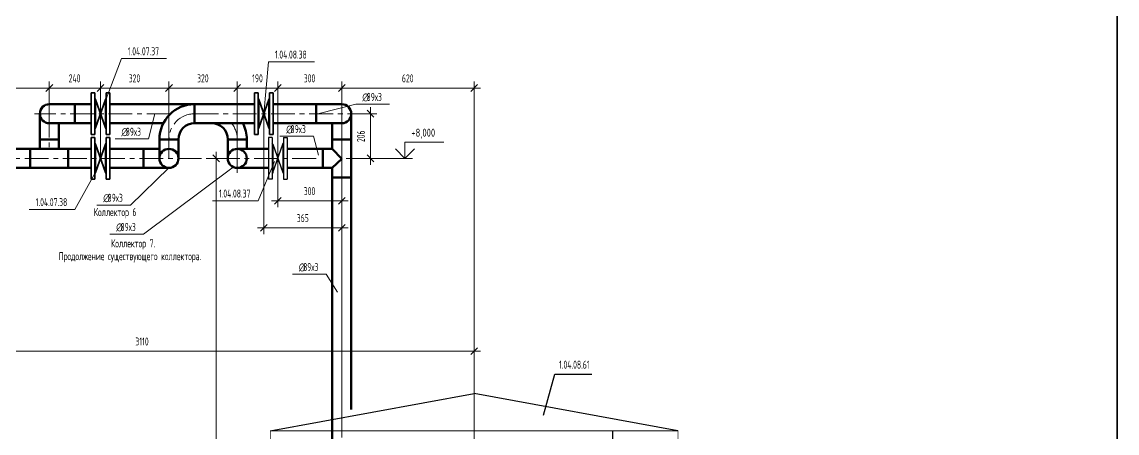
# Model space of a CAD drawing. Header units: millimetres. Extents: x -2281 to 17340, y -2563 to 4166.
# Drawn here: x 1928.9 to 2271, y 593.2 to 721.5 of the extents above; entities that cross this region are included whole.
import ezdxf

# ---------------------------------------------------------------- set-up
doc = ezdxf.new("R2010")
doc.units = ezdxf.units.MM
for name, pattern in [('K5LT32775', [0]), ('K5LT32777', [0]), ('K5LT32788', [0]), ('K5LT32789', [0]), ('K5LT32821', [0]), ('K5LT32825', [90, 60, -30]), ('K5LT32830', [0]), ('K5LT32832', [0]), ('K5LT_AXLED', [11.939881, 7.439881, -1.5, 1.5, -1.5]), ('K5LT_BASIC', [0]), ('K5LT_THIN', [0])]:
    doc.linetypes.add(name, pattern=pattern)
doc.layers.add('Системный слой', color=7, linetype='Continuous')
doc.styles.add('KDIMTEXTSTYLE', font='GOST_AU.SHX', dxfattribs={"width": 0.96, "oblique": 15, "height": 5})
doc.styles.add('KTEXTSTYLE', font='GOST_AU.SHX', dxfattribs={"width": 0.96, "height": 5})
doc.dimstyles.new('KDIMSTYLE (0.07)', dxfattribs={"dimtxt": 5, "dimasz": 1, "dimexe": 2, "dimexo": 0, "dimgap": 1, "dimtad": 1, "dimlfac": 15, "dimtxsty": 'KDIMTEXTSTYLE', "dimsah": 1, "dimcen": 0, "dimdle": 1, "dimadec": 0, "dimazin": 0, "dimtfac": 0.667, "dimtmove": 0, "dimatfit": 3, "dimfxl": 1, "dimtvp": 1, "dimtolj": 1, "dimtzin": 0, "dimarcsym": 0})

# ---------------------------------------------------------------- blocks, each defined once
blk = doc.blocks.new('U484')
at = {"layer": 'Системный слой', "color": 150, "linetype": 'K5LT32830', "lineweight": 30, "true_color": 0x007fff}
for p, q in [((2007.1, 685.47), (2005.97, 685.47)), ((2005.97, 685.47), (2005.97, 672.47)), ((2005.97, 685.02), (2005.97, 683.53)), ((2007.1, 685.47), (2007.1, 672.47)), ((2010.66, 685.47), (2010.66, 672.47)), ((2010.66, 685.47), (2011.79, 685.47)), ((2011.79, 685.47), (2011.79, 672.47)), ((2011.79, 685.02), (2011.79, 683.53)), ((2007.3, 683.4), (2007.1, 683.7)), ((2007.3, 683.4), (2010.46, 674.53)), ((2007.3, 674.53), (2010.46, 683.4)), ((2007.3, 683.4), (2007.3, 674.53)), ((2010.46, 683.4), (2010.66, 683.7)), ((2010.46, 683.4), (2010.46, 674.53)), ((2007.3, 674.53), (2007.1, 674.23)), ((2010.46, 674.53), (2010.66, 674.23)), ((2007.1, 672.47), (2005.97, 672.47)), ((2010.66, 672.47), (2011.79, 672.47))]:
    blk.add_line(p, q, dxfattribs=at)
blk = doc.blocks.new('U487')
at = {"layer": 'Системный слой', "color": 5, "linetype": 'K5LT32832', "lineweight": 35, "true_color": 0x0000ff}
for p, q in [((1951.73, 685.47), (1950.6, 685.47)), ((1950.6, 685.47), (1950.6, 672.47)), ((1950.6, 685.02), (1950.6, 683.53)), ((1951.73, 685.47), (1951.73, 672.47)), ((1955.29, 685.47), (1955.29, 672.47)), ((1955.29, 685.47), (1956.42, 685.47)), ((1956.42, 685.47), (1956.42, 672.47)), ((1956.42, 685.02), (1956.42, 683.53)), ((1951.93, 683.4), (1951.73, 683.7)), ((1955.09, 683.4), (1951.93, 674.53)), ((1955.09, 674.53), (1951.93, 683.4)), ((1951.93, 683.4), (1951.93, 674.53)), ((1955.09, 683.4), (1955.29, 683.7)), ((1955.09, 683.4), (1955.09, 674.53)), ((1951.93, 674.53), (1951.73, 674.23)), ((1955.09, 674.53), (1955.29, 674.23)), ((1951.73, 672.47), (1950.6, 672.47)), ((1955.29, 672.47), (1956.42, 672.47))]:
    blk.add_line(p, q, dxfattribs=at)
blk = doc.blocks.new('U497')
at = {"layer": 'Системный слой', "color": 5, "linetype": 'K5LT32775', "lineweight": 50, "true_color": 0x0000ff}
for p, q in [((1982.88, 689.93), (1982.88, 695.87)), ((1977.84, 684.9), (1971.91, 684.9))]:
    blk.add_line(p, q, dxfattribs=at)
for radius in [10.97, 5.03]:
    blk.add_arc((1982.88, 684.9), radius, 90, 180, dxfattribs=at)
at = {"layer": 'Системный слой', "color": 30, "linetype": 'K5LT_AXLED', "lineweight": 13, "true_color": 0xff8000}
blk.add_arc((1982.88, 684.9), 8, 90, 180, dxfattribs=at)
blk = doc.blocks.new('U498')
at = {"layer": 'Системный слой', "color": 5, "linetype": 'K5LT32832', "lineweight": 35, "true_color": 0x0000ff}
for p, q in [((2002.73, 699.4), (2001.6, 699.4)), ((2001.6, 699.4), (2001.6, 686.4)), ((2001.6, 698.95), (2001.6, 697.47)), ((2002.73, 699.4), (2002.73, 686.4)), ((2006.29, 699.4), (2006.29, 686.4)), ((2006.29, 699.4), (2007.42, 699.4)), ((2007.42, 699.4), (2007.42, 686.4)), ((2007.42, 698.95), (2007.42, 697.47)), ((2002.93, 697.33), (2002.73, 697.63)), ((2002.93, 697.33), (2006.09, 688.47)), ((2002.93, 688.47), (2006.09, 697.33)), ((2002.93, 697.33), (2002.93, 688.47)), ((2006.09, 697.33), (2006.29, 697.63)), ((2006.09, 697.33), (2006.09, 688.47)), ((2002.93, 688.47), (2002.73, 688.17)), ((2006.09, 688.47), (2006.29, 688.17)), ((2002.73, 686.4), (2001.6, 686.4)), ((2006.29, 686.4), (2007.42, 686.4))]:
    blk.add_line(p, q, dxfattribs=at)
blk = doc.blocks.new('U499')
at = {"layer": 'Системный слой', "color": 151, "linetype": 'K5LT32788', "lineweight": 50, "true_color": 0x7fbfff}
for p, q in [((1988.21, 689.93), (1988.21, 689.93)), ((1993.24, 684.9), (1999.18, 684.9))]:
    blk.add_line(p, q, dxfattribs=at)
for radius, start, end in [(5.03, 0, 90), (10.97, 0.0009, 27.3304)]:
    blk.add_arc((1988.21, 684.9), radius, start, end, dxfattribs=at)
at = {"layer": 'Системный слой', "color": 30, "linetype": 'K5LT_AXLED', "lineweight": 13, "true_color": 0xff8000}
blk.add_arc((1988.21, 684.9), 8, 0, 39.0006, dxfattribs=at)
at = {"layer": 'Системный слой', "color": 5, "linetype": 'K5LT32775', "lineweight": 50, "true_color": 0x0000ff}
blk.add_arc((1988.21, 684.9), 10.97, 0, 0.0009, dxfattribs=at)
blk = doc.blocks.new('U500')
at = {"layer": 'Системный слой', "color": 151, "linetype": 'K5LT32789', "lineweight": 35, "true_color": 0x7fbfff}
for p, q in [((1951.73, 699.4), (1950.6, 699.4)), ((1950.6, 699.4), (1950.6, 686.4)), ((1950.6, 698.95), (1950.6, 697.47)), ((1951.73, 699.4), (1951.73, 686.4)), ((1955.29, 699.4), (1955.29, 686.4)), ((1955.29, 699.4), (1956.42, 699.4)), ((1956.42, 699.4), (1956.42, 686.4)), ((1956.42, 698.95), (1956.42, 697.47)), ((1951.93, 697.33), (1951.73, 697.63)), ((1955.09, 697.33), (1951.93, 688.47)), ((1955.09, 688.47), (1951.93, 697.33)), ((1951.93, 697.33), (1951.93, 688.47)), ((1955.09, 697.33), (1955.29, 697.63)), ((1955.09, 697.33), (1955.09, 688.47)), ((1951.93, 688.47), (1951.73, 688.17)), ((1955.09, 688.47), (1955.29, 688.17)), ((1951.73, 686.4), (1950.6, 686.4)), ((1955.29, 686.4), (1956.42, 686.4))]:
    blk.add_line(p, q, dxfattribs=at)
blk = doc.blocks.new('D81')
at = {"layer": 'Системный слой', "color": 7, "linetype": 'K5LT_THIN', "lineweight": 13}
for p, q in [((1989.64, 678.97), (1989.64, 680.97)), ((1996.21, 678.97), (1987.64, 678.97)), ((1990.7, 677.91), (1988.58, 680.03)), ((1989.64, 145.63), (1989.64, 678.97)), ((1987.84, 412.3), (1987.84, 431.25)), ((1989.64, 412.3), (1987.84, 412.3)), ((1991.84, 145.63), (1987.64, 145.63)), ((1988.58, 146.69), (1990.7, 144.57)), ((1989.64, 145.63), (1989.64, 143.63))]:
    blk.add_line(p, q, dxfattribs=at)
at = {"layer": 'Системный слой', "color": 7, "insert": (1983.59, 414.3), "char_height": 2.5, "attachment_point": 1, "rotation": 90, "style": 'KTEXTSTYLE'}
blk.add_mtext('\\H3.5;\\W0.965;\\Q15;\\Q0;\\H2.50;по уклону', dxfattribs=at)
blk.add_wipeout([(1981.84, 414.3), (1978.34, 414.3), (1978.34, 428.65), (1981.84, 428.65)]).dxf.layer = 'Системный слой'
blk = doc.blocks.new('KDIMARROW_03')
at = {"layer": 'Системный слой', "color": 0, "linetype": 'K5LT_THIN', "lineweight": 13}
for p, q in [((-1.06, -1.06), (1.06, 1.06)), ((0, 0), (-1, 0)), ((0, 0), (2, 0))]:
    blk.add_line(p, q, dxfattribs=at)
blk = doc.blocks.new('D82')
at = {"layer": 'Системный слой', "color": 7, "linetype": 'K5LT_THIN', "lineweight": 13}
for p, q in [((1954.57, 701.98), (1952.45, 699.86)), ((1953.51, 678.97), (1953.51, 702.92)), ((1973.82, 699.86), (1975.94, 701.98)), ((1974.88, 678.97), (1974.88, 702.92)), ((1953.51, 700.92), (1951.51, 700.92)), ((1953.51, 700.92), (1974.88, 700.92)), ((1974.88, 700.92), (1976.88, 700.92))]:
    blk.add_line(p, q, dxfattribs=at)
at = {"layer": 'Системный слой', "color": 7, "insert": (1962.31, 705.19), "char_height": 2.5, "attachment_point": 1, "style": 'KTEXTSTYLE'}
blk.add_mtext('\\H3.5;\\W0.965;\\Q15;\\Q0;\\W0.715;\\H2.50;320', dxfattribs=at)
blk.add_wipeout([(1962.31, 706.92), (1962.31, 710.49), (1965.93, 710.49), (1965.93, 706.92)]).dxf.layer = 'Системный слой'
blk = doc.blocks.new('D83')
at = {"layer": 'Системный слой', "color": 7, "linetype": 'K5LT_THIN', "lineweight": 13}
for p, q in [((1997.27, 701.98), (1995.15, 699.86)), ((1996.21, 678.97), (1996.21, 702.92)), ((2007.82, 699.86), (2009.94, 701.98)), ((2008.88, 678.97), (2008.88, 702.92)), ((1996.21, 700.92), (1994.21, 700.92)), ((2008.88, 700.92), (1996.21, 700.92)), ((2008.88, 700.92), (2010.88, 700.92))]:
    blk.add_line(p, q, dxfattribs=at)
at = {"layer": 'Системный слой', "color": 7, "insert": (2000.86, 705.19), "char_height": 2.5, "attachment_point": 1, "style": 'KTEXTSTYLE'}
blk.add_mtext('\\H3.5;\\W0.965;\\Q15;\\Q0;\\W0.715;\\H2.50;190', dxfattribs=at)
blk.add_wipeout([(2000.86, 706.92), (2000.86, 710.49), (2004.1, 710.49), (2004.1, 706.92)]).dxf.layer = 'Системный слой'
blk = doc.blocks.new('D84')
at = {"layer": 'Системный слой', "color": 7, "linetype": 'K5LT_THIN', "lineweight": 13}
for p, q in [((1905.24, 701.98), (1903.12, 699.86)), ((1904.18, 686.17), (1904.18, 702.92)), ((1936.45, 699.86), (1938.57, 701.98)), ((1937.51, 692.9), (1937.51, 702.92)), ((1904.18, 700.92), (1902.18, 700.92)), ((1904.18, 700.92), (1937.51, 700.92)), ((1937.51, 700.92), (1939.51, 700.92))]:
    blk.add_line(p, q, dxfattribs=at)
at = {"layer": 'Системный слой', "color": 7, "insert": (1918.96, 705.19), "char_height": 2.5, "attachment_point": 1, "style": 'KTEXTSTYLE'}
blk.add_mtext('\\H3.5;\\W0.965;\\Q15;\\Q0;\\W0.715;\\H2.50;500', dxfattribs=at)
blk.add_wipeout([(1918.96, 706.92), (1918.96, 710.49), (1922.58, 710.49), (1922.58, 706.92)]).dxf.layer = 'Системный слой'
blk = doc.blocks.new('D87')
at = {"layer": 'Системный слой', "color": 7, "linetype": 'K5LT_THIN', "lineweight": 13}
for p, q in [((2029.9, 701.98), (2027.78, 699.86)), ((2028.84, 593.93), (2028.84, 702.92)), ((2069.12, 699.86), (2071.24, 701.98)), ((2070.18, 593.93), (2070.18, 702.92)), ((2028.84, 700.92), (2026.84, 700.92)), ((2070.18, 700.92), (2028.84, 700.92)), ((2070.18, 700.92), (2072.18, 700.92))]:
    blk.add_line(p, q, dxfattribs=at)
at = {"layer": 'Системный слой', "color": 7, "insert": (2047.63, 705.19), "char_height": 2.5, "attachment_point": 1, "style": 'KTEXTSTYLE'}
blk.add_mtext('\\H3.5;\\W0.965;\\Q15;\\Q0;\\W0.715;\\H2.50;620', dxfattribs=at)
blk.add_wipeout([(2047.63, 706.92), (2047.63, 710.49), (2051.25, 710.49), (2051.25, 706.92)]).dxf.layer = 'Системный слой'
blk = doc.blocks.new('D88')
at = {"layer": 'Системный слой', "color": 7, "linetype": 'K5LT_THIN', "lineweight": 13}
for p, q in [((2009.94, 701.98), (2007.82, 699.86)), ((2008.88, 678.97), (2008.88, 702.92)), ((2027.78, 699.86), (2029.9, 701.98)), ((2028.84, 670.97), (2028.84, 702.92)), ((2008.88, 700.92), (2006.88, 700.92)), ((2028.84, 700.92), (2008.88, 700.92)), ((2028.84, 700.92), (2030.84, 700.92))]:
    blk.add_line(p, q, dxfattribs=at)
at = {"layer": 'Системный слой', "color": 7, "insert": (2016.98, 705.19), "char_height": 2.5, "attachment_point": 1, "style": 'KTEXTSTYLE'}
blk.add_mtext('\\H3.5;\\W0.965;\\Q15;\\Q0;\\W0.715;\\H2.50;300', dxfattribs=at)
blk.add_wipeout([(2016.98, 706.92), (2016.98, 710.49), (2020.6, 710.49), (2020.6, 706.92)]).dxf.layer = 'Системный слой'
blk = doc.blocks.new('D92')
at = {"layer": 'Системный слой', "color": 7, "linetype": 'K5LT_THIN', "lineweight": 13}
for p, q in [((1938.57, 701.98), (1936.45, 699.86)), ((1937.51, 692.9), (1937.51, 702.92)), ((1952.45, 699.86), (1954.57, 701.98)), ((1953.51, 692.9), (1953.51, 702.92)), ((1937.51, 700.92), (1935.51, 700.92)), ((1953.51, 700.92), (1955.51, 700.92))]:
    blk.add_line(p, q, dxfattribs=at)
blk.add_wipeout([(1943.56, 702.17), (1943.56, 705.74), (1947.31, 705.74), (1947.31, 702.17)]).dxf.layer = 'Системный слой'
blk.add_line((1937.51, 700.92), (1953.51, 700.92), dxfattribs=at)
at = {"layer": 'Системный слой', "color": 7, "insert": (1943.56, 705.19), "char_height": 2.5, "attachment_point": 1, "style": 'KTEXTSTYLE'}
blk.add_mtext('\\H3.5;\\W0.965;\\Q15;\\Q0;\\W0.715;\\H2.50;240', dxfattribs=at)
blk = doc.blocks.new('D93')
at = {"layer": 'Системный слой', "color": 7, "linetype": 'K5LT_THIN', "lineweight": 13}
for p, q in [((1975.94, 701.98), (1973.82, 699.86)), ((1974.88, 678.97), (1974.88, 702.92)), ((1995.15, 699.86), (1997.27, 701.98)), ((1996.21, 678.97), (1996.21, 702.92)), ((1974.88, 700.92), (1972.88, 700.92)), ((1996.21, 700.92), (1998.21, 700.92))]:
    blk.add_line(p, q, dxfattribs=at)
blk.add_wipeout([(1983.66, 702.17), (1983.66, 705.74), (1987.28, 705.74), (1987.28, 702.17)]).dxf.layer = 'Системный слой'
blk.add_line((1974.88, 700.92), (1996.21, 700.92), dxfattribs=at)
at = {"layer": 'Системный слой', "color": 7, "insert": (1983.66, 705.19), "char_height": 2.5, "attachment_point": 1, "style": 'KTEXTSTYLE'}
blk.add_mtext('\\H3.5;\\W0.965;\\Q15;\\Q0;\\W0.715;\\H2.50;320', dxfattribs=at)
blk = doc.blocks.new('D94')
at = {"layer": 'Системный слой', "color": 7, "linetype": 'K5LT_THIN', "lineweight": 13}
for p, q in [((2004.51, 692.9), (2004.51, 655.3)), ((2028.84, 692.9), (2028.84, 655.3)), ((2004.51, 657.3), (2002.51, 657.3)), ((2005.57, 658.36), (2003.45, 656.24)), ((2027.78, 656.24), (2029.9, 658.36)), ((2028.84, 657.3), (2030.84, 657.3))]:
    blk.add_line(p, q, dxfattribs=at)
blk.add_wipeout([(2014.79, 658.55), (2014.79, 662.12), (2018.41, 662.12), (2018.41, 658.55)]).dxf.layer = 'Системный слой'
blk.add_line((2028.84, 657.3), (2004.51, 657.3), dxfattribs=at)
at = {"layer": 'Системный слой', "color": 7, "insert": (2014.79, 661.57), "char_height": 2.5, "attachment_point": 1, "style": 'KTEXTSTYLE'}
blk.add_mtext('\\H3.5;\\W0.965;\\Q15;\\Q0;\\W0.715;\\H2.50;365', dxfattribs=at)
blk = doc.blocks.new('U576')
at = {"layer": 'Системный слой', "color": 7, "linetype": 'K5LT_THIN', "lineweight": 13}
for p, q in [((2045.58, 681.97), (2048.58, 678.97)), ((2048.58, 678.97), (2048.58, 683.97)), ((2048.58, 683.97), (2060.71, 683.97)), ((2048.58, 678.97), (2051.58, 681.97))]:
    blk.add_line(p, q, dxfattribs=at)
at = {"layer": 'Системный слой', "color": 7, "insert": (2050.58, 688.23), "char_height": 2.5, "attachment_point": 1, "style": 'KTEXTSTYLE'}
blk.add_mtext('\\H3.5;\\W0.965;\\Q15;\\Q0;\\H2.50;+8,000', dxfattribs=at)
blk = doc.blocks.new('D95')
at = {"layer": 'Системный слой', "color": 7, "linetype": 'K5LT_THIN', "lineweight": 13}
for p, q in [((2037.83, 692.9), (2037.83, 694.9)), ((2031.81, 692.9), (2039.83, 692.9)), ((2038.89, 691.84), (2036.77, 693.96)), ((2031.81, 678.97), (2039.83, 678.97)), ((2036.77, 680.03), (2038.89, 677.91)), ((2037.83, 678.97), (2037.83, 676.97))]:
    blk.add_line(p, q, dxfattribs=at)
blk.add_wipeout([(2036.58, 684.05), (2033.01, 684.05), (2033.01, 687.67), (2036.58, 687.67)]).dxf.layer = 'Системный слой'
blk.add_line((2037.83, 678.97), (2037.83, 692.9), dxfattribs=at)
at = {"layer": 'Системный слой', "color": 7, "insert": (2033.56, 684.05), "char_height": 2.5, "attachment_point": 1, "rotation": 90, "style": 'KTEXTSTYLE'}
blk.add_mtext('\\H3.5;\\W0.965;\\Q15;\\Q0;\\W0.715;\\H2.50;206', dxfattribs=at)
blk = doc.blocks.new('U583')
at = {"layer": 'Системный слой', "color": 7, "linetype": 'K5LT_THIN', "lineweight": 13}
for q in [(1970.5, 692.9), (1958.03, 685.02)]:
    blk.add_line((1968.51, 685.02), q, dxfattribs=at)
at = {"layer": 'Системный слой', "color": 7, "char_height": 2.5, "attachment_point": 1, "style": 'KTEXTSTYLE'}
for s, insert in [('\\H3.5;\\W0.965;\\Q15;\\Q0;\\W0.715;\\H2.50;∅', (1960.03, 688.52)), ('\\H3.5;\\W0.965;\\Q15;\\Q0;\\W0.715;\\H2.50;89х3', (1961.35, 688.52))]:
    blk.add_mtext(s, dxfattribs=dict(at, insert=insert))
blk = doc.blocks.new('U584')
at = {"layer": 'Системный слой', "color": 7, "linetype": 'K5LT_THIN', "lineweight": 13}
for q in [(2021.34, 692.87), (2043.75, 695.87)]:
    blk.add_line((2033.27, 695.87), q, dxfattribs=at)
at = {"layer": 'Системный слой', "color": 7, "char_height": 2.5, "attachment_point": 1, "style": 'KTEXTSTYLE'}
for s, insert in [('\\H3.5;\\W0.965;\\Q15;\\Q0;\\W0.715;\\H2.50;∅', (2035.27, 699.37)), ('\\H3.5;\\W0.965;\\Q15;\\Q0;\\W0.715;\\H2.50;89х3', (2036.59, 699.37))]:
    blk.add_mtext(s, dxfattribs=dict(at, insert=insert))
blk = doc.blocks.new('U585')
at = {"layer": 'Системный слой', "color": 7, "linetype": 'K5LT_THIN', "lineweight": 13}
for q in [(2013.45, 642.81), (2027.54, 637.23)]:
    blk.add_line((2023.93, 642.81), q, dxfattribs=at)
at = {"layer": 'Системный слой', "color": 7, "char_height": 2.5, "attachment_point": 1, "style": 'KTEXTSTYLE'}
for s, insert in [('\\H3.5;\\W0.965;\\Q15;\\Q0;\\W0.715;\\H2.50;∅', (2015.45, 646.31)), ('\\H3.5;\\W0.965;\\Q15;\\Q0;\\W0.715;\\H2.50;89х3', (2016.77, 646.31))]:
    blk.add_mtext(s, dxfattribs=dict(at, insert=insert))
blk = doc.blocks.new('U586')
at = {"layer": 'Системный слой', "color": 7, "linetype": 'K5LT_THIN', "lineweight": 13}
for q in [(2009.51, 685.84), (2021.61, 679.97)]:
    blk.add_line((2019.99, 685.84), q, dxfattribs=at)
at = {"layer": 'Системный слой', "color": 7, "char_height": 2.5, "attachment_point": 1, "style": 'KTEXTSTYLE'}
for s, insert in [('\\H3.5;\\W0.965;\\Q15;\\Q0;\\W0.715;\\H2.50;∅', (2011.51, 689.34)), ('\\H3.5;\\W0.965;\\Q15;\\Q0;\\W0.715;\\H2.50;89х3', (2012.83, 689.34))]:
    blk.add_mtext(s, dxfattribs=dict(at, insert=insert))
blk = doc.blocks.new('U588')
at = {"layer": 'Системный слой', "color": 7, "linetype": 'K5LT_THIN', "lineweight": 13}
for q in [(1994.91, 676.24), (1956.4, 655.3)]:
    blk.add_line((1966.88, 655.3), q, dxfattribs=at)
at = {"layer": 'Системный слой', "color": 7, "char_height": 2.5, "attachment_point": 1, "style": 'KTEXTSTYLE'}
for s, insert in [('\\H3.5;\\W0.965;\\Q15;\\Q0;\\W0.715;\\H2.50;∅', (1958.4, 658.8)), ('\\H3.5;\\W0.965;\\Q15;\\Q0;\\W0.715;\\H2.50;89х3', (1959.72, 658.8))]:
    blk.add_mtext(s, dxfattribs=dict(at, insert=insert))
blk = doc.blocks.new('T10')
at = {"layer": 'Системный слой', "color": 7, "char_height": 2.5, "attachment_point": 1, "style": 'KTEXTSTYLE'}
for s, insert in [('\\H3.5;\\W0.965;\\Q15;\\Q0;\\W0.715;\\H2.50;Коллектор 7.', (1956.77, 653.69)), ('\\H3.5;\\W0.965;\\Q15;\\Q0;\\W0.715;\\H2.50;Продолжение существующего коллектора.', (1940.43, 649.69))]:
    blk.add_mtext(s, dxfattribs=dict(at, insert=insert))
blk = doc.blocks.new('U605')
at = {"layer": 'Системный слой', "color": 7, "linetype": 'K5LT_THIN', "lineweight": 13}
for q in [(1974.88, 676), (1952.36, 664.41)]:
    blk.add_line((1962.84, 664.41), q, dxfattribs=at)
at = {"layer": 'Системный слой', "color": 7, "char_height": 2.5, "attachment_point": 1, "style": 'KTEXTSTYLE'}
for s, insert in [('\\H3.5;\\W0.965;\\Q15;\\Q0;\\W0.715;\\H2.50;∅', (1954.36, 667.91)), ('\\H3.5;\\W0.965;\\Q15;\\Q0;\\W0.715;\\H2.50;89х3', (1955.68, 667.91))]:
    blk.add_mtext(s, dxfattribs=dict(at, insert=insert))
blk = doc.blocks.new('U733')
at = {"layer": 'Системный слой', "color": 7, "linetype": 'K5LT_THIN', "lineweight": 13}
for q in [(2004.51, 692.9), (2020.35, 709.1)]:
    blk.add_line((2005.97, 709.1), q, dxfattribs=at)
at = {"layer": 'Системный слой', "color": 7, "insert": (2007.97, 712.6), "char_height": 2.5, "attachment_point": 1, "style": 'KTEXTSTYLE'}
blk.add_mtext('\\H3.5;\\W0.965;\\Q15;\\Q0;\\W0.715;\\H2.50;{\\c255;1.04.08.38}', dxfattribs=at)
blk = doc.blocks.new('U734')
at = {"layer": 'Системный слой', "color": 7, "linetype": 'K5LT_THIN', "lineweight": 13}
for q in [(1951.73, 674.23), (1931.26, 663.05)]:
    blk.add_line((1945.51, 663.05), q, dxfattribs=at)
at = {"layer": 'Системный слой', "color": 7, "insert": (1933.26, 666.55), "char_height": 2.5, "attachment_point": 1, "style": 'KTEXTSTYLE'}
blk.add_mtext('\\H3.5;\\W0.965;\\Q15;\\Q0;\\W0.715;\\H2.50;{\\c255;1.04.07.38}', dxfattribs=at)
blk = doc.blocks.new('U735')
at = {"layer": 'Системный слой', "color": 7, "linetype": 'K5LT_THIN', "lineweight": 13}
for q in [(1953.51, 692.9), (1974.15, 710.13)]:
    blk.add_line((1960.03, 710.13), q, dxfattribs=at)
at = {"layer": 'Системный слой', "color": 7, "insert": (1962.03, 713.63), "char_height": 2.5, "attachment_point": 1, "style": 'KTEXTSTYLE'}
blk.add_mtext('\\H3.5;\\W0.965;\\Q15;\\Q0;\\W0.715;\\H2.50;{\\c255;1.04.07.37}', dxfattribs=at)
blk = doc.blocks.new('U736')
at = {"layer": 'Системный слой', "color": 7, "linetype": 'K5LT_THIN', "lineweight": 13}
for q in [(2007.88, 677.97), (1988.48, 665.73)]:
    blk.add_line((2002.73, 665.73), q, dxfattribs=at)
at = {"layer": 'Системный слой', "color": 7, "insert": (1990.48, 669.23), "char_height": 2.5, "attachment_point": 1, "style": 'KTEXTSTYLE'}
blk.add_mtext('\\H3.5;\\W0.965;\\Q15;\\Q0;\\W0.715;\\H2.50;{\\c255;1.04.08.37}', dxfattribs=at)
blk = doc.blocks.new('D174')
at = {"layer": 'Системный слой', "color": 7, "linetype": 'K5LT_THIN', "lineweight": 13}
for p, q in [((2008.88, 678.97), (2008.88, 663.73)), ((2028.84, 678.85), (2028.84, 663.73)), ((2008.88, 665.73), (2006.88, 665.73)), ((2009.94, 666.79), (2007.82, 664.67)), ((2027.78, 664.67), (2029.9, 666.79)), ((2028.84, 665.73), (2030.84, 665.73))]:
    blk.add_line(p, q, dxfattribs=at)
blk.add_wipeout([(2016.98, 666.98), (2016.98, 670.54), (2020.6, 670.54), (2020.6, 666.98)]).dxf.layer = 'Системный слой'
blk.add_line((2008.88, 665.73), (2028.84, 665.73), dxfattribs=at)
at = {"layer": 'Системный слой', "color": 7, "insert": (2016.98, 669.99), "char_height": 2.5, "attachment_point": 1, "style": 'KTEXTSTYLE'}
blk.add_mtext('\\H3.5;\\W0.965;\\Q15;\\Q0;\\W0.715;\\H2.50;300', dxfattribs=at)
blk = doc.blocks.new('D177')
at = {"layer": 'Системный слой', "color": 7, "linetype": 'K5LT_THIN', "lineweight": 13}
for p, q in [((1863.9, 619.85), (1861.78, 617.73)), ((1862.84, 617.35), (1862.84, 620.79)), ((2069.12, 617.73), (2071.24, 619.85)), ((2070.18, 617.1), (2070.18, 620.79)), ((1862.84, 618.79), (1860.84, 618.79)), ((2070.18, 618.79), (2072.18, 618.79))]:
    blk.add_line(p, q, dxfattribs=at)
blk.add_wipeout([(1964.39, 620.04), (1964.39, 623.61), (1968.46, 623.61), (1968.46, 620.04)]).dxf.layer = 'Системный слой'
blk.add_line((1862.84, 618.79), (2070.18, 618.79), dxfattribs=at)
at = {"layer": 'Системный слой', "color": 7, "insert": (1964.39, 623.06), "char_height": 2.5, "attachment_point": 1, "style": 'KTEXTSTYLE'}
blk.add_mtext('\\H3.5;\\W0.965;\\Q15;\\Q0;\\W0.715;\\H2.50;3110', dxfattribs=at)

msp = doc.modelspace()

# ---------------------------------------------------------------- linework, layer by layer
at = {"color": 5, "linetype": 'K5LT_BASIC', "lineweight": 35, "true_color": 0x0000ff}
msp.add_line((2271, 836), (2271, 5), dxfattribs=at)
at = {"layer": 'Системный слой', "color": 151, "linetype": 'K5LT32788', "lineweight": 50, "true_color": 0x7fbfff}
for p, q in [((1950.59884, 695.86705), (1937.51089, 695.86705)), ((1945.51089, 695.86705), (1945.51089, 689.93372)), ((1982.87755, 695.86705), (1956.4227, 695.86705)), ((1934.54422, 692.90038), (1934.54422, 681.93372)), ((2031.81089, 692.90038), (2031.81089, 602.60387)), ((1950.59884, 689.93372), (1937.51089, 689.93372)), ((1940.47755, 681.93372), (1940.47755, 689.93635)), ((1973.13418, 689.93372), (1956.4227, 689.93372)), ((2025.87755, 689.74154), (2025.87755, 681.93372)), ((1934.54422, 684.90038), (1940.47755, 684.90038)), ((1971.91088, 678.96705), (1971.91088, 684.90055)), ((1993.24422, 684.90038), (1993.24422, 678.96705)), ((1999.17755, 684.90038), (1999.17755, 681.93372)), ((2025.87755, 684.90038), (2031.81089, 684.90038)), ((1996.21088, 681.93372), (2005.96562, 681.93372)), ((2025.87755, 681.93372), (2011.78948, 681.93372)), ((2022.91089, 681.93372), (2022.91089, 676.00038)), ((2025.87755, 681.93372), (2028.84422, 678.84924)), ((2028.84422, 678.84924), (2025.84422, 676.00038)), ((1996.21088, 676.00038), (2005.96562, 676.00038)), ((2025.84422, 676.00038), (2011.78948, 676.00038)), ((2025.87755, 676.03204), (2025.87755, 601.67487)), ((2025.87755, 673.03372), (2031.81089, 673.03372))]:
    msp.add_line(p, q, dxfattribs=at)
at = {"layer": 'Системный слой', "color": 5, "linetype": 'K5LT32775', "lineweight": 50, "true_color": 0x0000ff}
for p, q in [((1982.87755, 695.86705), (2001.59896, 695.86705)), ((2007.42282, 695.86705), (2028.84422, 695.86705)), ((2020.84422, 695.86705), (2020.84422, 689.93799)), ((1982.87755, 689.93372), (2001.59896, 689.93582)), ((1988.21088, 689.93372), (1982.87755, 689.93372)), ((2007.42282, 689.93648), (2028.84422, 689.93889)), ((1971.91088, 678.96705), (1971.91088, 684.90055)), ((1977.84422, 678.96705), (1977.84422, 684.90055)), ((1950.73229, 681.93372), (1912.17755, 681.93372)), ((1931.57755, 676.00038), (1931.57755, 681.93372)), ((1943.44422, 676.00038), (1943.44422, 681.93372)), ((1971.91088, 681.9338), (1956.55615, 681.93372)), ((1966.87755, 676.00038), (1966.87755, 681.93372)), ((1950.73229, 676.00038), (1912.17755, 676.00038)), ((1974.87755, 676.00038), (1956.55615, 676.00038))]:
    msp.add_line(p, q, dxfattribs=at)
at = {"layer": 'Системный слой', "color": 30, "linetype": 'K5LT_AXLED', "lineweight": 13, "true_color": 0xff8000}
for p, q in [((2028.84422, 666.71709), (2028.84422, 697.45042)), ((1975.37636, 692.90038), (1932.84508, 692.90038)), ((1937.51089, 692.90038), (1937.51089, 681.23372)), ((1982.87755, 692.90038), (2033.26985, 692.90038)), ((1996.21088, 681.93372), (1996.21088, 674.23372)), ((2020.84422, 678.96705), (1912.17755, 678.96705)), ((2028.84422, 670.96705), (2028.84422, 238.05133)), ((2070.17755, 610.69284), (2070.17756, 120.16958))]:
    msp.add_line(p, q, dxfattribs=at)
at = {"layer": 'Системный слой', "color": 7, "linetype": 'K5LT_THIN', "lineweight": 13}
msp.add_line((2030.23133, 678.96705), (2050.93675, 678.96705), dxfattribs=at)
at = {"layer": 'Системный слой', "color": 7, "linetype": 'K5LT32777', "lineweight": 25}
for p, q in [((2091.88457, 598.86351), (2095.3774, 611.66224)), ((2095.3774, 611.66224), (2106.9774, 611.66224)), ((2133.84422, 593.92514), (2070.17755, 605.54993))]:
    msp.add_line(p, q, dxfattribs=at)
at = {"layer": 'Системный слой', "color": 5, "linetype": 'K5LT32821', "lineweight": 25, "true_color": 0x0000ff}
for p, q in [((2006.51089, 593.92514), (2070.17755, 605.54993)), ((2133.84422, 593.92514), (2070.17755, 605.54993)), ((2113.51914, 543.92755), (2113.51914, 593.92755))]:
    msp.add_line(p, q, dxfattribs=at)
at = {"layer": 'Системный слой', "color": 150, "linetype": 'K5LT32825', "lineweight": 50, "true_color": 0x007fff}
for p, q in [((2031.81089, 240.59181), (2031.81089, 602.60387)), ((2025.87755, 601.67487), (2025.87755, 240.59181))]:
    msp.add_line(p, q, dxfattribs=at)
at = {"layer": 'Системный слой', "color": 5, "linetype": 'K5LT32821', "true_color": 0x0000ff, "const_width": 0.25}
msp.add_lwpolyline([(2076.64402, 243.92514), (2133.84422, 243.92514), (2133.84422, 593.92514), (2006.51089, 593.92514), (2006.51089, 243.92514), (2063.7109, 243.92514)], dxfattribs=at)
at = {"layer": 'Системный слой', "color": 5, "linetype": 'K5LT32775', "lineweight": 50, "true_color": 0x0000ff}
msp.add_circle((1974.87755, 678.96705), 2.96667, dxfattribs=at)
at = {"layer": 'Системный слой', "color": 151, "linetype": 'K5LT32788', "lineweight": 50, "true_color": 0x7fbfff}
msp.add_circle((1996.21088, 678.96705), 2.96667, dxfattribs=at)
msp.add_arc((1937.51089, 692.90038), 2.96667, 90, 269.9999968, dxfattribs=at)
at = {"layer": 'Системный слой', "color": 5, "linetype": 'K5LT32775', "lineweight": 50, "true_color": 0x0000ff}
msp.add_arc((2028.84422, 692.90038), 2.96149, 270, 90, dxfattribs=at)

# ---------------------------------------------------------------- block references
at = {"layer": 'Системный слой'}
for name in ['U500', 'U498', 'U497', 'U499', 'U487', 'U484', 'U734', 'U605']:
    msp.add_blockref(name, (0, 0), dxfattribs=at)

# ---------------------------------------------------------------- texts
at = {"layer": 'Системный слой', "color": 7, "char_height": 2.5, "attachment_point": 1, "style": 'KTEXTSTYLE'}
for s, insert in [('\\H3.5;\\W0.965;\\Q15;\\Q0;\\W0.715;\\H2.50;Коллектор 6', (1951.39942, 663.45513)), ('\\H3.5;\\W0.965;\\Q15;\\Q0;\\W0.715;\\H2.50;{\\c255;1.04.08.61}', (2096.71073, 615.8289))]:
    msp.add_mtext(s, dxfattribs=dict(at, insert=insert))

# ---------------------------------------------------------------- next in the draw order: dimensions: what is measured, and where the dimension line sits
at = {"layer": 'Системный слой', "color": 7}
dim = msp.add_linear_dim(base=(1904.17755, 700.91807), p1=(1937.51089, 692.90038), p2=(1904.17755, 686.16607), dimstyle='KDIMSTYLE (0.07)', override={"dimexo": 0, "dimpost": '\\H50.0;\\W0.965;\\Q0;<>', "dimblk1": 'KDIMARROW_03', "dimblk2": 'KDIMARROW_03', "dimse1": 0, "dimse2": 0, "dimclrt": 7, "dimtolj": 1}, dxfattribs=at)
dim.commit()
dim.dimension.update_dxf_attribs({"geometry": 'D84', "text_midpoint": (1920.84422, 700.91807), "dimtype": 160})
dim = msp.add_linear_dim(base=(2070.17755, 700.91807), p1=(2028.84422, 593.92514), p2=(2070.17755, 593.92514), text='\\H50.0;\\W0.965;\\Q0;\\H50.0;\\W0.965;\\Q0;\\Q0;\\W0.715;\\H2.50;620\\Q0;\\W0.965;\\H50.00;', dimstyle='KDIMSTYLE (0.07)', override={"dimexo": 0, "dimblk1": 'KDIMARROW_03', "dimblk2": 'KDIMARROW_03', "dimse1": 0, "dimse2": 0, "dimclrt": 7, "dimtolj": 1}, dxfattribs=at)
dim.commit()
dim.dimension.update_dxf_attribs({"geometry": 'D87', "text_midpoint": (2049.51089, 700.91807), "dimtype": 160})
dim = msp.add_linear_dim(base=(1989.64364, 145.63372), p1=(1996.21088, 678.96705), p2=(1991.83522, 145.63372), angle=90, text='\\H50.0;\\W0.965;\\Q0;\\Q0;\\H2.50;по уклону\\Q0;\\H50.00;\\H50.0;\\W0.965;\\Q0;', dimstyle='KDIMSTYLE (0.07)', override={"dimexo": 0, "dimtoh": 1, "dimblk1": 'KDIMARROW_03', "dimblk2": 'KDIMARROW_03', "dimse1": 0, "dimse2": 0, "dimclrt": 7, "dimtmove": 1, "dimtolj": 1}, dxfattribs=at)
dim.commit()
dim.dimension.update_dxf_attribs({"geometry": 'D81', "text_midpoint": (1987.84364, 429.24934), "dimtype": 160})

# ---------------------------------------------------------------- next in the draw order: block references
at = {"layer": 'Системный слой'}
for name in ['U576', 'U588', 'T10', 'U585']:
    msp.add_blockref(name, (0, 0), dxfattribs=at)

# ---------------------------------------------------------------- next in the draw order: dimensions: what is measured, and where the dimension line sits
at = {"layer": 'Системный слой', "color": 7}
for base, p1, p2, override, picture, middle in [((1953.51089, 700.91807), (1974.87755, 678.96705), (1953.51089, 678.96705), {"dimexo": 0, "dimpost": '\\H50.0;\\W0.965;\\Q0;<>', "dimblk1": 'KDIMARROW_03', "dimblk2": 'KDIMARROW_03', "dimse1": 0, "dimse2": 0, "dimclrt": 7, "dimtolj": 1}, 'D82', (1964.19422, 700.91807)), ((2008.87755, 700.91807), (1996.21088, 678.96705), (2008.87755, 678.96705), {"dimexo": 0, "dimpost": '\\H50.0;\\W0.965;\\Q0;<>', "dimblk1": 'KDIMARROW_03', "dimblk2": 'KDIMARROW_03', "dimse1": 0, "dimse2": 0, "dimclrt": 7, "dimtolj": 1}, 'D83', (2002.54422, 700.91807)), ((1862.84422, 618.79048), (2070.17755, 617.09698), (1862.84422, 617.34843), {"dimexo": 0, "dimpost": '\\H2.5;\\W0.965;\\Q0;<>', "dimblk1": 'KDIMARROW_03', "dimblk2": 'KDIMARROW_03', "dimse1": 0, "dimse2": 0, "dimclrt": 7, "dimtolj": 1}, 'D177', (1966.51089, 618.79048))]:
    dim = msp.add_linear_dim(base=base, p1=p1, p2=p2, dimstyle='KDIMSTYLE (0.07)', override=override, dxfattribs=at)
    dim.commit()
    dim.dimension.update_dxf_attribs({"geometry": picture, "text_midpoint": middle, "dimtype": 160})

# ---------------------------------------------------------------- next in the draw order: block references
at = {"layer": 'Системный слой'}
msp.add_blockref('U583', (0, 0), dxfattribs=at)

# ---------------------------------------------------------------- next in the draw order: dimensions: what is measured, and where the dimension line sits
at = {"layer": 'Системный слой', "color": 7}
for base, p1, p2, override, picture, middle in [((2028.84422, 700.91807), (2008.87755, 678.96705), (2028.84422, 670.96705), {"dimexo": 0, "dimpost": '\\H50.0;\\W0.965;\\Q0;<>', "dimblk1": 'KDIMARROW_03', "dimblk2": 'KDIMARROW_03', "dimse1": 0, "dimse2": 0, "dimclrt": 7, "dimtolj": 1}, 'D88', (2018.86088, 700.91807)), ((1937.51089, 700.91807), (1953.51077, 692.90038), (1937.51089, 692.90038), {"dimexo": 0, "dimpost": '\\H2.5;\\W0.965;\\Q0;<>', "dimblk1": 'KDIMARROW_03', "dimblk2": 'KDIMARROW_03', "dimse1": 0, "dimse2": 0, "dimclrt": 7, "dimtolj": 1}, 'D92', (1945.51083, 700.91807)), ((1974.87755, 700.91807), (1996.21088, 678.96705), (1974.87755, 678.96705), {"dimexo": 0, "dimpost": '\\H2.5;\\W0.965;\\Q0;<>', "dimblk1": 'KDIMARROW_03', "dimblk2": 'KDIMARROW_03', "dimse1": 0, "dimse2": 0, "dimclrt": 7, "dimtolj": 1}, 'D93', (1985.54422, 700.91807))]:
    dim = msp.add_linear_dim(base=base, p1=p1, p2=p2, dimstyle='KDIMSTYLE (0.07)', override=override, dxfattribs=at)
    dim.commit()
    dim.dimension.update_dxf_attribs({"geometry": picture, "text_midpoint": middle, "dimtype": 160})

# ---------------------------------------------------------------- next in the draw order: block references
at = {"layer": 'Системный слой'}
msp.add_blockref('U735', (0, 0), dxfattribs=at)

# ---------------------------------------------------------------- next in the draw order: dimensions: what is measured, and where the dimension line sits
at = {"layer": 'Системный слой', "color": 7}
dim = msp.add_linear_dim(base=(2028.84422, 657.29903), p1=(2004.51089, 692.90038), p2=(2028.84422, 692.90038), dimstyle='KDIMSTYLE (0.07)', override={"dimexo": 0, "dimpost": '\\H2.5;\\W0.965;\\Q0;<>', "dimblk1": 'KDIMARROW_03', "dimblk2": 'KDIMARROW_03', "dimse1": 0, "dimse2": 0, "dimclrt": 7, "dimtolj": 1}, dxfattribs=at)
dim.commit()
dim.dimension.update_dxf_attribs({"geometry": 'D94', "text_midpoint": (2016.67755, 657.29903), "dimtype": 160})

# ---------------------------------------------------------------- next in the draw order: block references
at = {"layer": 'Системный слой'}
for name in ['U733', 'U586', 'U736']:
    msp.add_blockref(name, (0, 0), dxfattribs=at)

# ---------------------------------------------------------------- next in the draw order: dimensions: what is measured, and where the dimension line sits
at = {"layer": 'Системный слой', "color": 7}
dim = msp.add_linear_dim(base=(2037.83163, 678.96705), p1=(2031.81089, 692.90038), p2=(2031.81089, 678.96705), angle=90, text='\\H2.5;\\W0.965;\\Q0;\\H2.5;\\W0.965;\\Q0;\\Q0;\\W0.715;206\\Q0;\\W0.965;', dimstyle='KDIMSTYLE (0.07)', override={"dimexo": 0, "dimblk1": 'KDIMARROW_03', "dimblk2": 'KDIMARROW_03', "dimse1": 0, "dimse2": 0, "dimclrt": 7, "dimtolj": 1}, dxfattribs=at)
dim.commit()
dim.dimension.update_dxf_attribs({"geometry": 'D95', "text_midpoint": (2037.83163, 685.93372), "dimtype": 160})

# ---------------------------------------------------------------- next in the draw order: block references
at = {"layer": 'Системный слой'}
msp.add_blockref('U584', (0, 0), dxfattribs=at)

# ---------------------------------------------------------------- next in the draw order: dimensions: what is measured, and where the dimension line sits
at = {"layer": 'Системный слой', "color": 7}
dim = msp.add_linear_dim(base=(2008.87755, 665.72646), p1=(2028.84422, 678.84924), p2=(2008.87755, 678.96705), dimstyle='KDIMSTYLE (0.07)', override={"dimexo": 0, "dimpost": '\\H2.5;\\W0.965;\\Q0;<>', "dimblk1": 'KDIMARROW_03', "dimblk2": 'KDIMARROW_03', "dimse1": 0, "dimse2": 0, "dimclrt": 7, "dimtolj": 1}, dxfattribs=at)
dim.commit()
dim.dimension.update_dxf_attribs({"geometry": 'D174', "text_midpoint": (2018.86088, 665.72646), "dimtype": 160})

doc.saveas('drawing.dxf')
